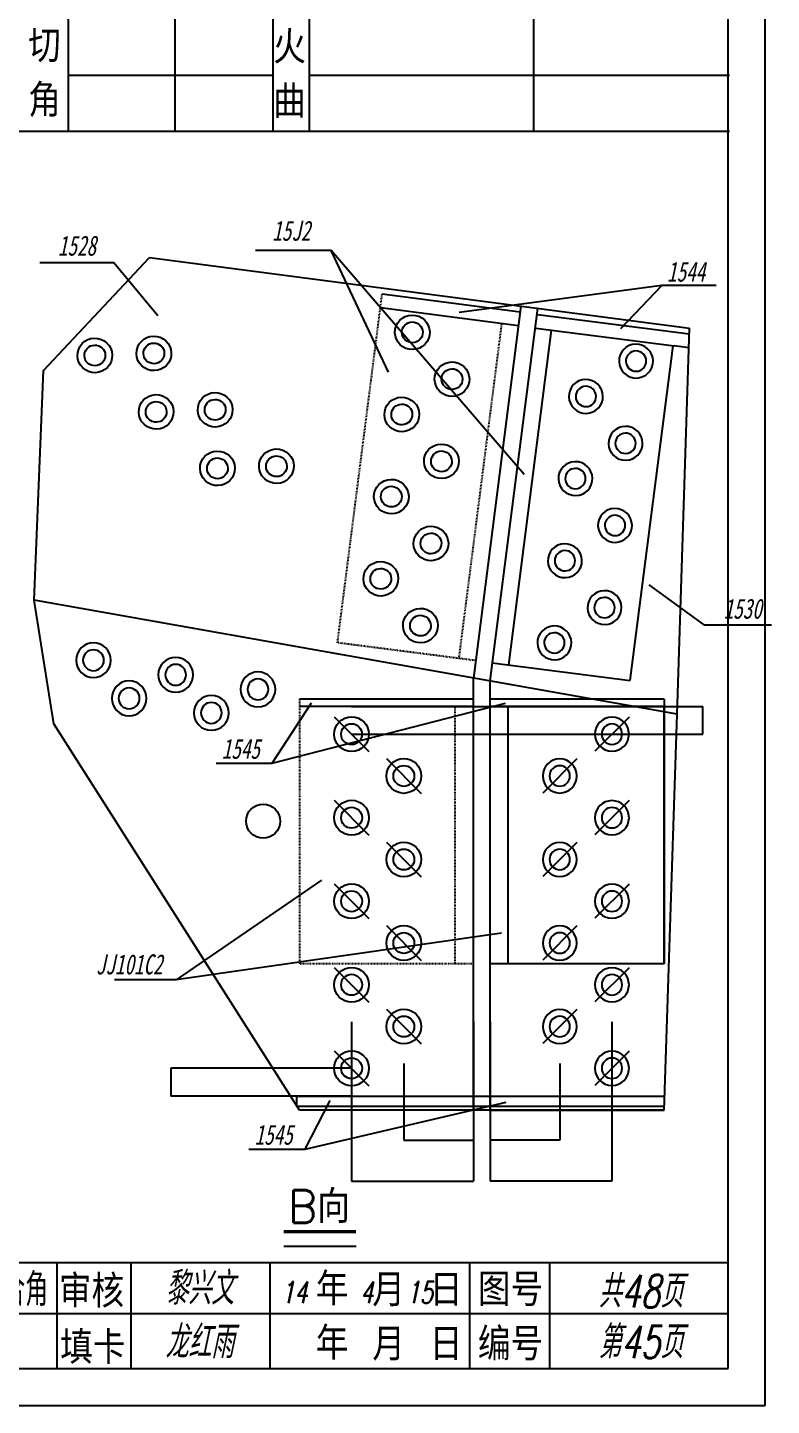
# Model space of a CAD drawing. Header units: millimetres. Extents: x -1378 to 644, y -1773 to 1979.
# Drawn here: x -593.6 to -491, y -1773 to -1582.9 of the extents above; entities that cross this region are included whole.
import ezdxf
from ezdxf.enums import TextEntityAlignment as Align

# ---------------------------------------------------------------- set-up
doc = ezdxf.new("R2010")
doc.units = ezdxf.units.MM
doc.linetypes.add('LPY8', pattern=[0.009000000000000001, 0.005, -0.004])
for name, color, linetype in [('1', 7, 'Continuous'), ('19', 7, 'Continuous'), ('21', 7, 'Continuous'), ('22', 7, 'Continuous'), ('6', 7, 'Continuous'), ('7', 7, 'Continuous')]:
    doc.layers.add(name, color=color, linetype=linetype)
doc.styles.add('hz', font='txt.shx', dxfattribs={"width": 0.7, "oblique": 12, "bigfont": 'hztxt.shx'})
doc.dimstyles.new('ISO-25', dxfattribs={"dimscale": 0.001, "dimtxt": 2.5, "dimasz": 2.5, "dimexe": 1.25, "dimexo": 0.625, "dimtad": 1, "dimtxsty": 'Standard', "dimcen": 2.5, "dimadec": 0, "dimazin": 0, "dimtfac": 1, "dimtmove": 0, "dimatfit": 3, "dimfxl": 0, "dimarcsym": 0})

# ---------------------------------------------------------------- blocks, each defined once
blk = doc.blocks.new('d0')
at = {"color": 21}
for radius in [1, 0.6]:
    blk.add_circle((0, 0), radius, dxfattribs=at)
blk = doc.blocks.new('d1')
at = {"color": 30}
blk.add_line((1, 1), (-1, -1), dxfattribs=at)
at = {"color": 21}
for radius in [1, 0.6]:
    blk.add_circle((0, 0), radius, dxfattribs=at)
blk = doc.blocks.new('c0')
at = {"color": 21}
blk.add_circle((0, 0), 1, dxfattribs=at)
blk = doc.blocks.new('*D131')
at = {"layer": '1', "color": 0, "lineweight": -2}
for p, q in [((-529.7888255956075, -1725.824507167806), (-529.7888255956075, -1736.372672390432)), ((-520.188465582115, -1725.824507167806), (-520.188465582115, -1736.372672390432)), ((-520.190965582115, -1736.371422390432), (-529.7863255956074, -1736.371422390432))]:
    blk.add_line(p, q, dxfattribs=at)
at = {"layer": '1', "color": 0}
for points in [[(-529.7863255956074, -1736.371005723765), (-529.7863255956074, -1736.371839057098), (-529.7888255956075, -1736.371422390432)], [(-520.190965582115, -1736.371005723765), (-520.190965582115, -1736.371839057098), (-520.188465582115, -1736.371422390432)]]:
    blk.add_solid(points, dxfattribs=at)
at = {"layer": 'Defpoints', "color": 0}
for p in [(-529.7888255956075, -1725.823882167806, -0.005622505473187736), (-520.188465582115, -1725.823882167806, -0.005567028138065985), (-529.7888255956075, -1736.371422390432)]:
    blk.add_point(p, dxfattribs=at)
at = {"layer": '1', "color": 0, "insert": (-524.9886455888612, -1736.369547390432), "char_height": 0.0025, "attachment_point": 5}
blk.add_mtext('101', dxfattribs=at)
blk = doc.blocks.new('*D129')
at = {"layer": '1', "color": 0, "lineweight": -2}
for p, q in [((-541.6929152536391, -1725.824507167831), (-541.6929152536391, -1736.372672390432)), ((-532.0928154038663, -1725.824507167831), (-532.0928154038663, -1736.372672390432)), ((-541.690415253639, -1736.371422390432), (-532.0953154038664, -1736.371422390432))]:
    blk.add_line(p, q, dxfattribs=at)
at = {"layer": '1', "color": 0}
for points in [[(-541.690415253639, -1736.371005723765), (-541.690415253639, -1736.371839057098), (-541.6929152536391, -1736.371422390432)], [(-532.0953154038664, -1736.371005723765), (-532.0953154038664, -1736.371839057098), (-532.0928154038663, -1736.371422390432)]]:
    blk.add_solid(points, dxfattribs=at)
at = {"layer": 'Defpoints', "color": 0}
for p in [(-541.6929152536391, -1725.823882167831, -0.005333489610512715), (-532.0928154038663, -1725.823882167831, -0.005540782653189171), (-532.0928154038663, -1736.371422390432)]:
    blk.add_point(p, dxfattribs=at)
at = {"layer": '1', "color": 0, "insert": (-536.8928653287527, -1736.369547390432), "char_height": 0.0025, "attachment_point": 5}
blk.add_mtext('101', dxfattribs=at)
blk = doc.blocks.new('*D128')
at = {"layer": '1', "color": 0, "lineweight": -2}
for p, q in [((-548.8928154028765, -1720.064507167833), (-548.8928154028765, -1742.061011186032)), ((-532.0928154038668, -1720.064507167833), (-532.0928154038668, -1742.061011186032)), ((-548.8903154028765, -1742.059761186032), (-532.0953154038668, -1742.059761186032))]:
    blk.add_line(p, q, dxfattribs=at)
at = {"layer": '1', "color": 0}
for points in [[(-548.8903154028765, -1742.059344519365), (-548.8903154028765, -1742.060177852699), (-548.8928154028765, -1742.059761186032)], [(-532.0953154038668, -1742.059344519365), (-532.0953154038668, -1742.060177852699), (-532.0928154038668, -1742.059761186032)]]:
    blk.add_solid(points, dxfattribs=at)
at = {"layer": 'Defpoints', "color": 0}
for p in [(-548.8928154028765, -1720.063882167833, -0.005358334493692849), (-532.0928154038668, -1720.063882167833, -0.005540782653189367), (-532.0928154038668, -1742.059761186032)]:
    blk.add_point(p, dxfattribs=at)
at = {"layer": '1', "color": 0, "insert": (-540.4928154033717, -1742.057886186032), "char_height": 0.0025, "attachment_point": 5}
blk.add_mtext('176', dxfattribs=at)
blk = doc.blocks.new('*D130')
at = {"layer": '1', "color": 0, "lineweight": -2}
for p, q in [((-529.788825595607, -1720.064507167804), (-529.788825595607, -1742.061011186032)), ((-512.9885654351135, -1720.064507167804), (-512.9885654351135, -1742.061011186032)), ((-512.9910654351136, -1742.059761186032), (-529.786325595607, -1742.059761186032))]:
    blk.add_line(p, q, dxfattribs=at)
at = {"layer": '1', "color": 0}
for points in [[(-529.786325595607, -1742.059344519365), (-529.786325595607, -1742.060177852699), (-529.788825595607, -1742.059761186032)], [(-512.9910654351136, -1742.059344519365), (-512.9910654351136, -1742.060177852699), (-512.9885654351135, -1742.059761186032)]]:
    blk.add_solid(points, dxfattribs=at)
at = {"layer": 'Defpoints', "color": 0}
for p in [(-529.788825595607, -1720.063882167804, -0.005622505473188363), (-512.9885654351135, -1720.063882167804, -0.005748254989205157), (-529.788825595607, -1742.059761186032)]:
    blk.add_point(p, dxfattribs=at)
at = {"layer": '1', "color": 0, "insert": (-521.3886955153603, -1742.057886186032), "char_height": 0.0025, "attachment_point": 5}
blk.add_mtext('176', dxfattribs=at)
blk = doc.blocks.new('xytfsc')
at = {"color": 243}
for p, q in [((0.2119981069793931, 0.1456999999999898), (0.2119981069793931, 0.1756660281181866)), ((0.115893155820657, 0.1556970395588582), (0.115893155820657, 0.1401970395588268)), ((0.1305946114652267, 0.1556970395588582), (0.1305946114652267, 0.1401970395588268)), ((0.144136461840929, 0.1556970395588582), (0.144136461840929, 0.1401970395588268)), ((0.149150303690447, 0.1556970395588582), (0.149150303690447, 0.1401970395588268)), ((0.1800706029964368, 0.1556970395588582), (0.1800706029964368, 0.1401970395588268)), ((0.2069206040023625, -0.03041769200676575), (0.2069206040023625, 0.1556999999999807)), ((0.115893155820657, 0.1479470395588141), (0.144136461840929, 0.1479470395588141)), ((0.149150303690447, 0.1479470395588141), (0.2070965826822823, 0.1479470395588141)), ((0.2119981069793931, -0.03550000000000003), (0.2119981069793931, 0.1456999999999898)), ((0.2070965826822823, 0.1401970395588268), (-0.06670189302062168, 0.1401970395588268)), ((-0.06670189302062168, -0.01580359560226546), (0.2069206040023625, -0.01580359560226546)), ((0.1144049236795291, -0.03053781203299016), (0.1144049236795291, -0.01587258853372581)), ((0.1246095262382875, -0.03053264624507895), (0.1246095262382875, -0.0158674227458146)), ((0.1437750562829757, -0.0304212194424604), (0.1437750562829757, -0.01575599594319604)), ((0.1713153053457569, -0.03044566928007092), (0.1713153053457569, -0.01578044578080656)), ((0.1823401508876538, -0.03042733090642108), (0.1823401508876538, -0.01576210740709988)), ((0.03293604349468582, -0.02282133209506404), (0.2069206040023625, -0.02282133209506404)), ((-0.06670189302062168, -0.03041769200676575), (0.2069206040023625, -0.03041769200676575)), ((-0.07180189302064888, -0.03550000000000003), (0.2119981069793931, -0.03550000000000003))]:
    blk.add_line(p, q, dxfattribs=at)
at = {"color": 25, "style": 'hz'}
for s, p in [('切', (0.1103860914289777, 0.1497265722913557)), ('火', (0.1441815548179471, 0.1495717984769971)), ('角', (0.1103860914289777, 0.1422265722913625)), ('曲', (0.1441815548179471, 0.142071798477004)), ('审核', (0.1146189310481128, -0.02199924418447202)), ('年', (0.1500464708567216, -0.0217049306504446)), ('月', (0.1578457398947813, -0.02183650049470137)), ('日', (0.165761998036117, -0.02182188700463533)), ('年', (0.1500464708567216, -0.02918454778050367)), ('月', (0.1578457398947813, -0.02931611762476044)), ('日', (0.165761998036117, -0.0293015041346944)), ('填卡', (0.1148046463357838, -0.02976734870644399))]:
    blk.add_text(s, height=0.0045, dxfattribs=at).set_placement(p)
at = {"color": 243, "style": 'hz', "width": 0.7}
blk.add_text('开合角', height=0.0045, dxfattribs=at).set_placement((0.1036835877846721, -0.02178813139981733))
at = {"color": 243, "style": 'hz'}
for s, p in [('图号', (0.1723960165372483, -0.02179937828155792)), ('编号', (0.1723960165372483, -0.0292993782815511))]:
    blk.add_text(s, height=0.0045, dxfattribs=at).set_placement(p)
blk = doc.blocks.new('*D148')
at = {"layer": '1', "color": 0, "lineweight": -2}
for p, q in [((-548.8930803889604, -1726.475533108052), (-573.8047997727629, -1726.475533108052)), ((-573.8035497727628, -1726.478033108052), (-573.8035497727628, -1730.319229223677)), ((-548.8930803847342, -1730.321729223677), (-573.8047997727629, -1730.321729223677))]:
    blk.add_line(p, q, dxfattribs=at)
at = {"layer": '1', "color": 0}
for points in [[(-573.8039664394295, -1726.478033108052), (-573.8031331060962, -1726.478033108052), (-573.8035497727628, -1726.475533108052)], [(-573.8039664394295, -1730.319229223677), (-573.8031331060962, -1730.319229223677), (-573.8035497727628, -1730.321729223677)]]:
    blk.add_solid(points, dxfattribs=at)
at = {"layer": 'Defpoints', "color": 0}
for p in [(-548.8924553889603, -1726.475533108052, 0.0001245646312738166), (-573.8035497727628, -1730.321729223677), (-548.8924553847341, -1730.321729223677, 0.0003707462729949867)]:
    blk.add_point(p, dxfattribs=at)
at = {"layer": '1', "color": 0, "insert": (-573.8054247727626, -1728.398631165865), "char_height": 0.0025, "attachment_point": 5, "rotation": 90}
blk.add_mtext('40', dxfattribs=at)
blk = doc.blocks.new('*D159')
at = {"layer": '1', "color": 0, "lineweight": -2}
for p, q in [((-548.8918303889621, -1676.55553310805), (-500.43801820647, -1676.55553310805)), ((-500.4392682064699, -1680.393033108051), (-500.4392682064699, -1676.55803310805)), ((-548.8918303889621, -1680.39553310805), (-500.43801820647, -1680.395533108051))]:
    blk.add_line(p, q, dxfattribs=at)
at = {"layer": '1', "color": 0}
for points in [[(-500.4396848731366, -1676.55803310805), (-500.4388515398032, -1676.55803310805), (-500.4392682064699, -1676.55553310805)], [(-500.4396848731366, -1680.393033108051), (-500.4388515398032, -1680.393033108051), (-500.4392682064699, -1680.395533108051)]]:
    blk.add_solid(points, dxfattribs=at)
at = {"layer": 'Defpoints', "color": 0}
for p in [(-548.8924553889622, -1676.55553310805, 0.000124564631768187), (-500.4392682064699, -1676.55553310805), (-548.8924553889622, -1680.39553310805, 0.0001245646313358479)]:
    blk.add_point(p, dxfattribs=at)
at = {"layer": '1', "color": 0, "insert": (-500.4411432064696, -1678.475533108051), "char_height": 0.0025, "attachment_point": 5, "rotation": 90}
blk.add_mtext('40', dxfattribs=at)

msp = doc.modelspace()

# ---------------------------------------------------------------- linework, layer by layer
at = {"layer": '1', "color": 7}
for p, q in [((-525.0880230818958, -1644.596057485525), (-551.694520570636, -1613.693599446595, 0.008720065122253262)), ((-506.1317682683414, -1618.527542237284, 0.008720065122253262), (-534.0693992013837, -1622.251954847843, 0.008720065122253262)), ((-506.1317682683414, -1618.527542237284, 0.008720065122253262), (-511.7901810516844, -1624.49261937672, 0.008720065122253262)), ((-498.6329486397204, -1618.527542237284, 0.008720065122253262), (-506.1317682683414, -1618.527542237284, 0.008720065122253262)), ((-502.3997995619209, -1627.093055307124, -6.890748639651923), (-504.4213874857372, -1626.832812021476, -6.878119979973643)), ((-559.8432752477959, -1684.38410170177), (-554.4019457797918, -1676.074906329688)), ((-559.8432752477959, -1684.38410170177), (-527.6711028782177, -1676.117556209096)), ((-567.5705124910343, -1684.38410170177), (-559.8432752477959, -1684.38410170177)), ((-528.2186509949938, -1707.847017771058), (-573.0788188693131, -1714.269086012659, 0.008720065122253262)), ((-556.4492704172786, -1731.680263792238, 0.000500452862285722), (-556.4492704172786, -1730.321729223675, 0.000500452862285722)), ((-555.3134967274312, -1737.608780165654, 0.008720065122253262), (-551.838668184173, -1730.908190793599, 0.008720065122253262)), ((-555.3134967274312, -1737.608780165654, 0.008720065122253262), (-527.5557190850157, -1731.159967776872, 0.008720065122253262)), ((-563.0407339706696, -1737.608780165654, 0.008720065122253262), (-555.3134967274312, -1737.608780165654, 0.008720065122253262)), ((-558.2424365480526, -1750.995754717255), (-548.2746935675457, -1750.995754717255))]:
    msp.add_line(p, q, dxfattribs=at)
at = {"layer": '1', "color": 7, "const_width": 0.5}
msp.add_lwpolyline([(-558.2424365480526, -1749.004389224669), (-548.2746935675457, -1749.004389224669)], dxfattribs=at)
at = {"layer": '21', "color": 53, "linetype": 'LPY8', "extrusion": (0.02271091997471938, 0.1279652599019974, 0.99151858599429)}
for p, q in [((-550.8291281353067, -1667.793873019114, -0.3940015752033381), (-544.681164401558, -1619.728204145047, -6.738170823317008)), ((-531.786652907838, -1670.245360175069, -0.5137844432514703), (-550.8291281353067, -1667.793873019114, -0.3940015752033381))]:
    msp.add_line(p, q, dxfattribs=at)
at = {"layer": '21', "color": 53, "linetype": 'LPY8', "extrusion": (0.02271091997471937, 0.1279652599019974, 0.99151858599429)}
msp.add_line((-534.0717499351349, -1669.951181716356, -0.4994104990855957), (-528.1653229038828, -1623.773881685352, -6.594334665961549), dxfattribs=at)
at = {"layer": '21', "color": 53, "linetype": 'LPY8'}
for p, q in [((-556.0924553889613, -1675.555533108049, 0.0001245646318442994), (-556.092455388961, -1712.069861461849, 0.000124564631844019)), ((-534.5884553889621, -1712.069861461849, 0.0001245646315782488), (-534.5884553889612, -1676.55553310805, 0.0001245646315770528)), ((-532.0924553889627, -1712.069861461849, 0.0001245646317797393), (-556.0924553889613, -1712.069861461849, 0.0001245646318440206))]:
    msp.add_line(p, q, dxfattribs=at)
at = {"layer": '22', "color": 132, "extrusion": (0.02826033269706488, 0.1594644731802318, 0.9867990856244255)}
for p, q in [((-591.3730949507855, -1630.231175392939, -5.160367320209733), (-576.7508736635594, -1614.675526211964, -8.092881427817199)), ((-576.7508736635594, -1614.675526211964, -8.092881427817199), (-502.3151320724268, -1624.383780912495, -8.655769161186694)), ((-503.9792726267984, -1677.634602685458, -0.002899969726041258), (-502.3151320724268, -1624.383780912495, -8.655769161186694)), ((-502.3151320724268, -1624.383780912495, -8.655769161186694), (-502.3151320724268, -1624.383780912495, -8.655769161186694)), ((-592.680851936867, -1661.920858520211, -0.001935024509316181), (-591.3730949507855, -1630.231175392939, -5.160367320209733)), ((-592.680851936867, -1661.920858520211, -0.001935024509316181), (-592.680851936867, -1661.920858520215, -0.001935024509074458))]:
    msp.add_line(p, q, dxfattribs=at)
at = {"layer": '22', "color": 132, "extrusion": (-1.112295693243985e-05, -1.379596715627296e-06, -0.9999999999371882)}
for p, q in [((-503.9792726267984, -1677.634602685458, -0.002899969725999291), (-592.680851936867, -1661.920858520211, -0.001935024509274216)), ((-589.9449772906507, -1678.979635009351, -0.0004752808832354528), (-592.680851936867, -1661.920858520211, -0.001935024509274216)), ((-503.9792726267984, -1677.634602685458, -0.002899969725999291), (-592.680851936867, -1661.920858520211, -0.001935024509274216)), ((-592.680851936867, -1661.920858520215, -0.001935024509242322), (-592.680851936867, -1661.920858520211, -0.001935024509274216)), ((-505.7884655821174, -1732.24172922367, -0.0003690986857116387), (-503.9792726267984, -1677.634602685458, -0.002899969725999291)), ((-556.0924553875456, -1732.241660406351, 0.000124564631253681), (-589.9449772906507, -1678.979635009351, -0.0004752808832354528)), ((-505.7884655821174, -1732.24172922367, -0.0003690986857116387), (-556.0924553875456, -1732.241660406351, 0.000124564631253681))]:
    msp.add_line(p, q, dxfattribs=at)
at = {"layer": '6', "color": 8, "extrusion": (-0.02271091724813018, -0.1279652602530125, -0.991518586011441)}
for p, q in [((-525.638689173222, -1622.179691294206, -6.993326277017735), (-544.6811644015571, -1619.728204145047, -6.873543461307663)), ((-525.8802258764829, -1624.068060143251, -6.74408119498997), (-544.9227011048184, -1621.616572994092, -6.624298379279895))]:
    msp.add_line(p, q, dxfattribs=at)
at = {"layer": '6', "color": 8, "extrusion": (0.02271091997471938, 0.1279652599019974, 0.99151858599429)}
msp.add_line((-525.5332768815407, -1621.355562765373, -6.966730101528399), (-532.0947194680269, -1672.653869059395, -0.1958862769371102), dxfattribs=at)
at = {"layer": '6', "color": 8, "extrusion": (-0.0227579366588391, -0.1279592069285003, -0.991518289130998)}
for p, q in [((-523.2481600791875, -1621.653598298621, -6.979818624734733), (-529.8229579650397, -1673.056318252971, -0.1951932810577347)), ((-527.2162239426109, -1670.835886769026, -0.5415797706046621), (-521.3098151132131, -1624.658729042746, -6.636485154734362)), ((-510.4588639519371, -1672.993297959639, -0.6477828668280101), (-504.5524298515109, -1626.815942660798, -6.742714328484462)), ((-529.5013184867937, -1670.541694333945, -0.527097530210472), (-510.4588639519371, -1672.993297959639, -0.6477828668280101))]:
    msp.add_line(p, q, dxfattribs=at)
at = {"layer": '6', "color": 8, "extrusion": (0.02266787190153579, 0.1279708016947239, 0.9915188558454474)}
for p, q in [((-523.222344918374, -1622.493062659888, -7.008408485820937), (-502.3400548280842, -1625.181283993669, -7.138858085239049)), ((-523.463881621635, -1624.381431508936, -6.759163403793067), (-504.4213874857372, -1626.832812021476, -6.878119979973643))]:
    msp.add_line(p, q, dxfattribs=at)
at = {"layer": '6', "color": 8}
for p, q in [((-532.0924553889622, -1732.241660406351, 0.0001245646317767882), (-532.0924553889622, -1672.654270147621, 0.0001245646317802357)), ((-532.0924553889622, -1675.555533108049, 0.0001245646317800104), (-556.0924553889613, -1675.555533108049, 0.0001245646318442917)), ((-505.7884655821174, -1675.555533108049, 0.0001245646317095576), (-529.7884655807025, -1675.555533108049, 0.0001245646317738389)), ((-532.0924553889622, -1676.55553310805, 0.0001245646317800104), (-556.0924553889613, -1676.55553310805, 0.0001245646318442917)), ((-505.7884655821174, -1676.55553310805, 0.0001245646317095576), (-529.7884655807025, -1676.55553310805, 0.0001245646317738389)), ((-532.0924553889622, -1732.241660406355, 0.0001245646319247276), (-556.0924553875456, -1732.241660406351, 0.0001245646318411272))]:
    msp.add_line(p, q, dxfattribs=at)
at = {"layer": '6', "color": 8, "extrusion": (-1.716418739796715e-05, -1.05472876220406e-16, -0.9999999998526954)}
for p, q in [((-529.7884655807025, -1732.241660406355, 4.284181171155425e-05), (-529.7884655807025, -1673.062428679724, 4.284181170216573e-05)), ((-505.7884655842366, -1675.555533108049, -0.0003690986858687322), (-505.7884655842375, -1712.069861461849, -0.0003690986858637455)), ((-505.7884655821174, -1712.069861461849, -0.0002177984160182934), (-505.7884655821174, -1676.555601925365, -0.000217798416021153)), ((-556.4492704172786, -1730.321729223675, 0.000500452862285722), (-505.724853912828, -1730.321729223668, -0.0003701905278491449)), ((-556.4492704172786, -1731.680263792238, 0.000500452862285722), (-505.7698636272516, -1731.680263792228, -0.0003694179726764055)), ((-529.7884655807043, -1732.24172922367, 4.284181228392151e-05), (-505.7884655821174, -1732.24172922367, -0.0003690986853022169))]:
    msp.add_line(p, q, dxfattribs=at)
at = {"layer": '7', "color": 8, "extrusion": (-1.716418739796715e-05, -1.05472876220406e-16, -0.9999999998526954)}
msp.add_line((-527.2924655810704, -1712.069861461849), (-527.2924655810695, -1676.555601925365), dxfattribs=at)
at = {"layer": '7', "color": 8}
msp.add_line((-505.7884655842375, -1712.069861461849, 0.0001245646317092865), (-529.7884655807025, -1712.069861461849, 0.0001245646317735678), dxfattribs=at)

# ---------------------------------------------------------------- block references
at = {"layer": '1', "color": 7, "xscale": 1000, "yscale": 1000, "zscale": 1000}
msp.add_blockref('xytfsc', (-703.8802614664496, -1737.47118529171), dxfattribs=at)
at = {"layer": '19', "color": 8, "extrusion": (0.02271091997471938, 0.1279652599019974, 0.99151858599429), "xscale": 2.399999999999989, "yscale": 2.400000000000154, "zscale": 2.399999999999936, "rotation": 272.751418973745}
for p in [(248.2380218196503, 1679.253047956742, -226.3201725574031), (241.7287187976381, 1684.706869934729, -226.3201725574027), (247.6850288062137, 1690.759767677285, -226.3201725574035), (241.1757257842006, 1696.213589655273, -226.3201725574031), (247.1320357927769, 1702.266487397822, -226.3201725574031), (240.6227327707612, 1707.720309375816, -226.3201725574027), (246.5790427793323, 1713.773207118369, -226.3201725574036), (240.0697397573218, 1719.227029096356, -226.3201725574031)]:
    msp.add_blockref('d0', p, dxfattribs=at)
at = {"layer": '19', "color": 8, "extrusion": (0.02268514021146583, 0.127969651237755, 0.9915186093945355), "xscale": 2.400000000000189, "yscale": 2.400000000000096, "zscale": 2.399999999999915, "rotation": 327.185401733843}
for p in [(283.1692691175939, 1688.357677240568, -226.3180051671326), (291.1316103844575, 1690.077072933818, -226.3180051671317), (273.4875321574755, 1694.60062281419, -226.3180051671327), (281.4498734243428, 1696.320018507436, -226.3180051671317), (271.768136464229, 1702.562964081054, -226.3180051671318), (263.8057951973626, 1700.843568387811, -226.3180051671317)]:
    msp.add_blockref('d0', p, dxfattribs=at)
at = {"layer": '19', "color": 8, "extrusion": (-0.02275793665883911, -0.1279592069285004, -0.9915182891309983), "xscale": 2.351999999999919, "yscale": 2.35199999999992, "zscale": 2.352000000000096, "rotation": 267.227883489013}
for p in [(-216.5524622695431, 1677.839989982809, 226.3341746562169), (-222.5065853397069, 1683.895038988835, 226.3341746562164), (-215.9953126028653, 1689.34650918929, 226.3341746562169), (-221.9494356730336, 1695.401558195309, 226.3341746562173), (-215.4381629361891, 1700.853028395747, 226.3341746562164), (-221.3922860063539, 1706.908077401772, 226.3341746562164), (-214.8810132695095, 1712.359547602228, 226.3341746562164), (-220.8351363396725, 1718.414596608257, 226.3341746562178)]:
    msp.add_blockref('d0', p, dxfattribs=at)
at = {"layer": '19', "color": 8, "extrusion": (-1.112295692863165e-05, -1.379596694130603e-06, -0.9999999999371882), "xscale": 2.400000000000091, "yscale": 2.399999999999967, "zscale": 2.400000000000034, "rotation": 190.0458896246153}
for p in [(584.4892566982008, -1670.196656375112, 0.01082016861982212), (573.1458772142067, -1672.206169222073, 0.01082016861982204), (561.8024977302152, -1674.215682069058, 0.01082016861982211), (579.5711342738155, -1675.455180105083, 0.01082016861961884), (568.2277547898263, -1677.464692952065, 0.01082016861961882)]:
    msp.add_blockref('d0', p, dxfattribs=at)
at = {"layer": '19', "color": 8, "xscale": 2.399999999999864, "yscale": 2.400000000000205, "zscale": 2.400000000000034, "rotation": 90}
for p in [(-548.8924553889622, -1680.39553310805, 0.0001245646313358479), (-541.6924553889612, -1686.155533108046, 0.0001245646311765583), (-548.8924553889622, -1691.915533108048, 0.0001245646313200253), (-541.6924553889612, -1697.67553310805, 0.0001245646314493401), (-548.8924553889622, -1703.435533108045, 0.0001245646311733124), (-541.6924553889629, -1709.195533108047, 0.000124564631386558), (-548.8924553889603, -1714.955533108049, 0.0001245646314460926), (-541.6924553889629, -1720.715533108048, 0.0001245646312028705), (-548.8924553889603, -1726.47553310805, 0.0001245646312154438)]:
    msp.add_blockref('d1', p, dxfattribs=at)
at = {"layer": '19', "color": 8, "extrusion": (-1.716418739796715e-05, -1.05472876220406e-16, -0.9999999998526954), "xscale": 2.351999999999975, "yscale": 2.351999999999919, "zscale": 2.351999999999919, "rotation": 90}
for p in [(512.9884655033925, -1680.395601925365, 0.009050546692500138), (520.1884655033952, -1686.155601925367, 0.009050546692432698), (512.9884655033942, -1691.915601925366, 0.00905054669255416), (520.1884655033952, -1697.675601925365, 0.00905054669248669), (512.9884655033942, -1703.435601925367, 0.009050546692460457), (520.1884655033952, -1709.195601925365, 0.009050546692550687), (512.9884655033925, -1714.955601925364, 0.009050546692682312), (520.1884655033952, -1720.715601925366, 0.00905054669256787), (512.9884655033925, -1726.475601925368, 0.00905054669249458)]:
    msp.add_blockref('d1', p, dxfattribs=at)
at = {"layer": '19', "color": 8, "extrusion": (-1.210014183433018e-05, 1.471056763244365e-05, 0.9999999998185929), "xscale": 2.352000000000126, "yscale": 2.351999999999922, "zscale": 2.351999999999979, "rotation": 213.1286938872261}
msp.add_blockref('c0', (-561.0883786183242, -1692.390308430667, -0.01825716847876768), dxfattribs=at)

# ---------------------------------------------------------------- texts
at = {"style": 'hz'}
msp.add_text('B向', height=4.500000000000001, dxfattribs=at).set_placement((-557.6770808189017, -1747.796318319022))
at = {"layer": '1', "color": 7, "style": 'hz', "oblique": 12, "width": 0.7}
for s, height, p in [('黎兴文', 4.5, (-569.8802614664496, -1759.071185291702)), ('14', 3, (-556.7802614664496, -1758.871185291702)), ('4', 3, (-546.7802614664494, -1758.871185291702)), ('15', 3, (-539.4802614664494, -1758.871185291702)), ('龙红雨', 4.5, (-569.8802614664496, -1766.471185291706))]:
    msp.add_text(s, height=height, dxfattribs=at).set_placement(p, align=Align.CENTER)
for s, p in [('共48页', (-514.8802614664495, -1759.471185291708)), ('第45页', (-514.8802614664495, -1766.47118529171))]:
    msp.add_text(s, height=4.5, dxfattribs=at).set_placement(p)
at = {"layer": '22', "color": 132, "extrusion": (-5.633211163737998e-05, 5.632081607856442e-05, 0.9999999968273294), "oblique": 12, "width": 0.7}
msp.add_text('15J2', height=2.7586206896552, rotation=4.674503704116261e-05, dxfattribs=at).set_placement((-557.2040208538897, -1612.339963046986, -0.05580463394508178), align=Align.CENTER)
at = {"layer": '22', "color": 132, "extrusion": (5.633211163737998e-05, 5.632081607856442e-05, 0.9999999968273294), "oblique": 12, "width": 0.7}
for s, p in [('1528', (-586.7516871887472, -1614.399215196068, -0.1290821188170666)), ('1544', (-502.7583383045447, -1617.984884373518, -0.11583247875307)), ('1545', (-564.1685100591512, -1683.791579155203, -0.1317181953298182)), ('JJ101C2', (-579.5577433498281, -1713.519701900699, -0.1255393503279336)), ('1545', (-559.6387320371934, -1737.016258040165, -0.1257406155725342))]:
    msp.add_text(s, height=2.7586206896552, rotation=359.9999532549629, dxfattribs=at).set_placement(p, align=Align.CENTER)
at = {"layer": '22', "color": 132, "extrusion": (0.01206320527016552, -0.001514185422479275, 0.9999260904292457), "oblique": 12, "width": 0.7}
msp.add_text('1530', height=2.7586206896552, rotation=0.001007701851643005, dxfattribs=at).set_placement((-494.9212367237558, -1664.475847256796, -3.232111096296582), align=Align.CENTER)

# ---------------------------------------------------------------- dimensions: what is measured, and where the dimension line sits
at = {"layer": '1', "color": 7}
for p1, p2, distance, picture, middle in [((-548.8924553889622, -1680.39553310805, 0.0001245646313358479), (-548.8924553889622, -1676.55553310805, 0.000124564631768187), -48.453187182492286, '*D159', (-500.4411432064696, -1678.475533108051)), ((-548.8924553889603, -1726.475533108052, 0.0001245646312738166), (-548.8924553847341, -1730.321729223677, 0.0003707462729949867), -24.911094388028687, '*D148', (-573.8054247727626, -1728.398631165865))]:
    dim = msp.add_aligned_dim(p1=p1, p2=p2, distance=distance, text='40', dimstyle='ISO-25', override={"dimzin": 0}, dxfattribs=at)
    dim.commit()
    dim.dimension.update_dxf_attribs({"geometry": picture, "text_midpoint": middle})
for base, p1, p2, text, picture, middle in [((-532.0928154038668, -1742.059761186032, -0.0001219343871361012), (-548.8928154028765, -1720.063882167833, -0.005480268880828951), (-532.0928154038668, -1720.063882167833, -0.005662717040325469), '176', '*D128', (-540.4928154033717, -1742.057886186032, -0.0001219343871361012)), ((-529.788825595607, -1742.059761186032, -0.0001219343871361012), (-512.9885654351135, -1720.063882167804, -0.005870189376341258), (-529.788825595607, -1720.063882167804, -0.005744439860324465), '176', '*D130', (-521.3886955153603, -1742.057886186032, -0.0001219343871361012)), ((-532.0928154038663, -1736.371422390432, -0.0001219343871361012), (-541.6929152536391, -1725.823882167831, -0.005455423997648817), (-532.0928154038663, -1725.823882167831, -0.005662717040325273), '101', '*D129', (-536.8928653287527, -1736.369547390432, -0.0001219343871361012)), ((-529.7888255956075, -1736.371422390432, -0.0001219343871361012), (-520.188465582115, -1725.823882167806, -0.005688962525202086), (-529.7888255956075, -1725.823882167806, -0.005744439860323838), '101', '*D131', (-524.9886455888612, -1736.369547390432, -0.0001219343871361012))]:
    dim = msp.add_linear_dim(base=base, p1=p1, p2=p2, text=text, dimstyle='ISO-25', override={"dimzin": 0}, dxfattribs=at)
    dim.commit()
    dim.dimension.update_dxf_attribs({"geometry": picture, "text_midpoint": middle})

# ---------------------------------------------------------------- leaders
for points in [[(-543.8095765122439, -1630.464474517441, 0.008720065122253262), (-551.6945205706361, -1613.693599446597, 0.008720065122253262), (-562.1322978877147, -1613.693599446629, 0.008720065122253262)], [(-575.6271647829118, -1622.7117907504), (-581.6585223744079, -1615.377370429629), (-591.8873179977838, -1615.377370429625)], [(-507.9120599859521, -1659.798609122074), (-500.3031965484836, -1665.321306026581), (-490.9957205477845, -1665.321306026584)], [(-553.0564756732722, -1700.518680329747, 0.008720065122253262), (-573.0788188693132, -1714.26908601266, 0.008720065122253262), (-581.5903639060128, -1714.269086012686, 0.008720065122253262)]]:
    msp.add_leader(points, dimstyle='ISO-25', override={"dimgap": 0.625, "dimtad": 0}, dxfattribs=at)

doc.saveas('drawing.dxf')
